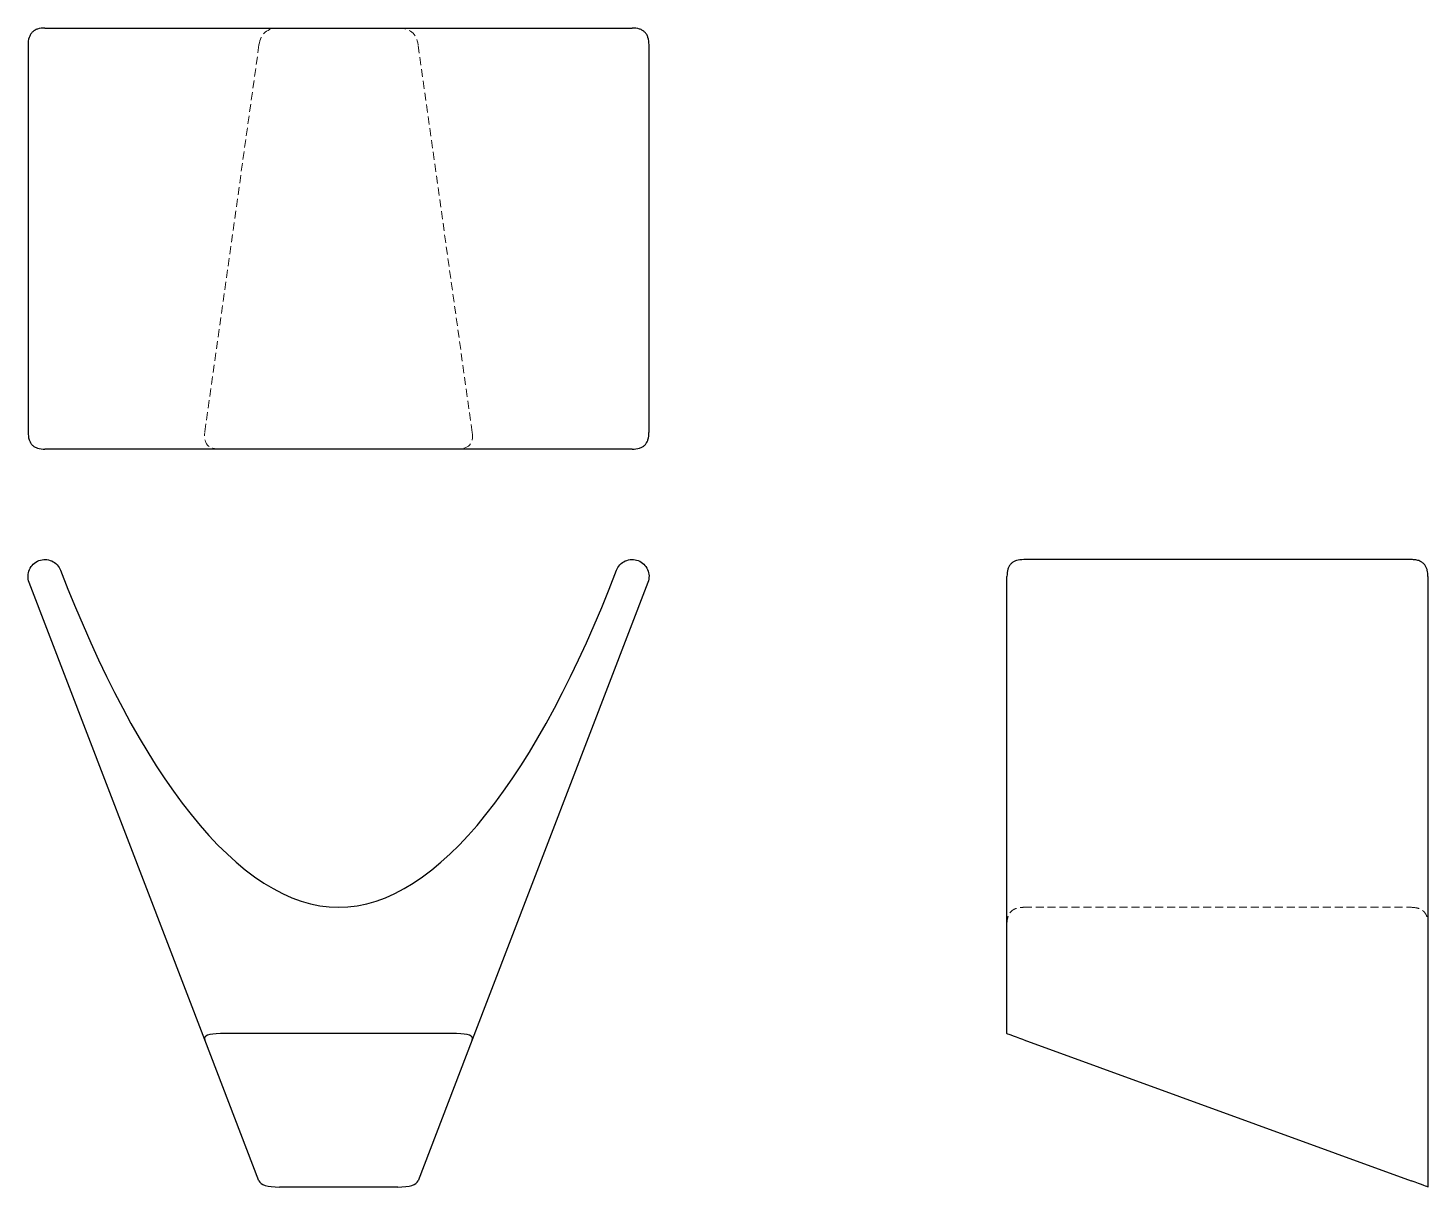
# Model space of a CAD drawing. Header units: millimetres. Extents: x 34 to 257, y 7 to 192.
import ezdxf

# ---------------------------------------------------------------- set-up
doc = ezdxf.new("R2010")
doc.units = ezdxf.units.MM
doc.linetypes.add('HIDDEN', pattern=[1.905, 1.27, -0.635])

msp = doc.modelspace()

# ---------------------------------------------------------------- linework, layer by layer
at = {"color": 7, "linetype": 'Continuous', "lineweight": 25}
for p, q in [((33.54, 188.85), (33.54, 127.14)), ((132.46, 127.14), (132.46, 188.85)), ((253.85, 106.9), (192.14, 106.9)), ((61.7, 30.42), (33.72, 103.25)), ((132.28, 103.25), (104.3, 30.42)), ((189.46, 31.4), (189.46, 104.21)), ((256.53, 104.21), (256.53, 6.98)), ((101.8, 31.4), (64.2, 31.4)), ((70.33, 7.96), (61.7, 30.42)), ((104.3, 30.42), (95.67, 7.96)), ((192.14, 30.42), (253.85, 7.96)), ((92.43, 6.98), (73.57, 6.98))]:
    msp.add_line(p, q, dxfattribs=at)
at = {"color": 7, "linetype": 'HIDDEN', "lineweight": 18}
for p, q in [((70.33, 188.85), (61.7, 127.14)), ((104.3, 127.14), (95.67, 188.85)), ((192.14, 51.52), (253.85, 51.52))]:
    msp.add_line(p, q, dxfattribs=at)
at = {"color": 7, "linetype": 'Continuous', "lineweight": 25}
for points, knots in [([(36.23, 191.53), (35.83, 191.51), (35.26, 191.48), (34.59, 191.17), (34.2, 190.87), (33.9, 190.48), (33.6, 189.82), (33.56, 189.25), (33.54, 188.85)], [0, 0, 0, 0, 0.273338, 0.390099, 0.500252, 0.61037, 0.727028, 1, 1, 1, 1]), ([(36.23, 191.53), (37.54, 191.53), (40.21, 191.53), (43.68, 191.53), (46.54, 191.53), (48.37, 191.53), (49.84, 191.53), (50.96, 191.53), (51.91, 191.53), (52.56, 191.53), (52.95, 191.53), (53.2, 191.53), (53.62, 191.53), (54.12, 191.53), (55.02, 191.53), (56.81, 191.53), (59.4, 191.53), (62, 191.53), (63.85, 191.53), (64.76, 191.53), (65.3, 191.53), (65.65, 191.53), (66.24, 191.53), (66.94, 191.53), (68.21, 191.53), (70, 191.53), (72.16, 191.53), (75.04, 191.53), (77.92, 191.53), (80.81, 191.53), (82.93, 191.53), (85.26, 191.53), (87.54, 191.53), (89.85, 191.53), (91.74, 191.53), (93.33, 191.53), (94.63, 191.53), (96.3, 191.53), (97.96, 191.53), (99.25, 191.53), (100.31, 191.53), (101.03, 191.53), (102.11, 191.53), (103.95, 191.53), (106.05, 191.53), (108.13, 191.53), (109.68, 191.53), (110.97, 191.53), (111.88, 191.53), (112.38, 191.53), (112.8, 191.53), (113.05, 191.53), (113.44, 191.53), (114.09, 191.53), (115.04, 191.53), (116.15, 191.53), (117.63, 191.53), (119.45, 191.53), (122.31, 191.53), (125.79, 191.53), (128.46, 191.53), (129.77, 191.53)], [0, 0, 0, 0, 0.0625, 0.125, 0.15625, 0.1875, 0.203125, 0.21875, 0.234375, 0.242188, 0.246094, 0.25, 0.253906, 0.257812, 0.265625, 0.28125, 0.3125, 0.34375, 0.359375, 0.367188, 0.371094, 0.375, 0.378906, 0.382812, 0.390625, 0.40625, 0.421875, 0.4375, 0.46875, 0.484375, 0.5, 0.515625, 0.53125, 0.546875, 0.5625, 0.570312, 0.578125, 0.59375, 0.609375, 0.617188, 0.625, 0.632812, 0.640625, 0.65625, 0.6875, 0.703125, 0.71875, 0.734375, 0.742188, 0.746094, 0.75, 0.753906, 0.757812, 0.765625, 0.78125, 0.796875, 0.8125, 0.84375, 0.875, 0.9375, 1, 1, 1, 1]), ([(132.46, 188.85), (132.44, 189.25), (132.4, 189.82), (132.1, 190.48), (131.8, 190.87), (131.41, 191.17), (130.74, 191.48), (130.17, 191.51), (129.77, 191.53)], [0, 0, 0, 0, 0.272972, 0.38963, 0.499748, 0.609901, 0.726662, 1, 1, 1, 1]), ([(33.55, 127.14), (33.57, 126.74), (33.6, 126.17), (33.9, 125.5), (34.2, 125.11), (34.59, 124.81), (35.26, 124.51), (35.83, 124.48), (36.23, 124.46)], [0, 0, 0, 0, 0.273296, 0.390034, 0.500169, 0.610279, 0.726946, 1, 1, 1, 1]), ([(129.77, 124.46), (130.17, 124.48), (130.74, 124.51), (131.41, 124.81), (131.8, 125.11), (132.1, 125.5), (132.4, 126.17), (132.43, 126.74), (132.45, 127.14)], [0, 0, 0, 0, 0.273054, 0.389721, 0.499831, 0.609966, 0.726704, 1, 1, 1, 1]), ([(129.77, 124.46), (128.46, 124.46), (125.79, 124.46), (122.32, 124.46), (119.46, 124.46), (117.63, 124.46), (116.16, 124.46), (115.04, 124.46), (114.09, 124.46), (113.44, 124.46), (113.05, 124.46), (112.8, 124.46), (112.38, 124.46), (111.88, 124.46), (110.98, 124.46), (109.19, 124.46), (106.6, 124.46), (104, 124.46), (102.15, 124.46), (101.24, 124.46), (100.7, 124.46), (100.35, 124.46), (99.76, 124.46), (99.06, 124.46), (97.79, 124.46), (96, 124.46), (93.84, 124.46), (90.96, 124.46), (88.08, 124.46), (85.19, 124.46), (83.07, 124.46), (80.74, 124.46), (78.46, 124.46), (76.15, 124.46), (74.26, 124.46), (72.67, 124.46), (71.37, 124.46), (69.7, 124.46), (68.04, 124.46), (66.75, 124.46), (65.69, 124.46), (64.97, 124.46), (63.89, 124.46), (62.05, 124.46), (59.95, 124.46), (57.87, 124.46), (56.32, 124.46), (55.03, 124.46), (54.12, 124.46), (53.62, 124.46), (53.2, 124.46), (52.95, 124.46), (52.56, 124.46), (51.91, 124.46), (50.96, 124.46), (49.85, 124.46), (48.37, 124.46), (46.55, 124.46), (43.69, 124.46), (40.21, 124.46), (37.54, 124.46), (36.23, 124.46)], [0, 0, 0, 0, 0.0625, 0.125, 0.15625, 0.1875, 0.203125, 0.21875, 0.234375, 0.242188, 0.246094, 0.25, 0.253906, 0.257812, 0.265625, 0.28125, 0.3125, 0.34375, 0.359375, 0.367188, 0.371094, 0.375, 0.378906, 0.382812, 0.390625, 0.40625, 0.421875, 0.4375, 0.46875, 0.484375, 0.5, 0.515625, 0.53125, 0.546875, 0.5625, 0.570312, 0.578125, 0.59375, 0.609375, 0.617188, 0.625, 0.632812, 0.640625, 0.65625, 0.6875, 0.703125, 0.71875, 0.734375, 0.742188, 0.746094, 0.75, 0.753906, 0.757812, 0.765625, 0.78125, 0.796875, 0.8125, 0.84375, 0.875, 0.9375, 1, 1, 1, 1]), ([(33.72, 103.25), (33.6, 103.58), (33.54, 103.93), (33.55, 104.63), (33.63, 104.98), (33.92, 105.63), (34.13, 105.92), (34.63, 106.4), (34.94, 106.59), (35.59, 106.84), (35.95, 106.9), (36.65, 106.89), (37, 106.81), (37.64, 106.52), (37.93, 106.32), (38.41, 105.81), (38.61, 105.5), (38.73, 105.18)], [0, 0, 0, 0, 0.125, 0.125, 0.25, 0.25, 0.375, 0.375, 0.5, 0.5, 0.625, 0.625, 0.75, 0.75, 0.875, 0.875, 1, 1, 1, 1]), ([(127.27, 105.18), (127.39, 105.5), (127.59, 105.81), (128.07, 106.32), (128.36, 106.52), (129, 106.81), (129.35, 106.89), (130.05, 106.9), (130.41, 106.84), (131.06, 106.59), (131.37, 106.4), (131.87, 105.92), (132.08, 105.63), (132.37, 104.98), (132.45, 104.63), (132.46, 103.93), (132.4, 103.58), (132.28, 103.25)], [0, 0, 0, 0, 0.125, 0.125, 0.25, 0.25, 0.375, 0.375, 0.5, 0.5, 0.625, 0.625, 0.75, 0.75, 0.875, 0.875, 1, 1, 1, 1]), ([(192.14, 106.89), (191.74, 106.87), (191.17, 106.84), (190.5, 106.54), (190.11, 106.24), (189.81, 105.85), (189.51, 105.18), (189.48, 104.61), (189.46, 104.21)], [0, 0, 0, 0, 0.273315, 0.390061, 0.5002, 0.61031, 0.72697, 1, 1, 1, 1]), ([(192.14, 106.89), (191.74, 106.87), (191.17, 106.84), (190.5, 106.54), (190.11, 106.24), (189.81, 105.85), (189.51, 105.18), (189.48, 104.61), (189.46, 104.21)], [0, 0, 0, 0, 0.273316, 0.390061, 0.5002, 0.61031, 0.72697, 1, 1, 1, 1]), ([(256.53, 104.21), (256.51, 104.54), (256.49, 105.03), (256.28, 105.65), (256.03, 106.06), (255.67, 106.42), (255.19, 106.69), (254.56, 106.87), (254.1, 106.88), (253.85, 106.89)], [0, 0, 0, 0, 0.226577, 0.336315, 0.445251, 0.557868, 0.681549, 0.825635, 1, 1, 1, 1])]:
    msp.add_open_spline(points, degree=3, knots=knots, dxfattribs=at)
at = {"color": 7, "linetype": 'HIDDEN', "lineweight": 18}
for points in [[(70.33, 188.85), (70.58, 190.64), (71.66, 191.53), (73.57, 191.53)], [(92.43, 191.53), (94.34, 191.53), (95.42, 190.64), (95.67, 188.85)], [(64.2, 124.46), (62.28, 124.46), (61.45, 125.35), (61.7, 127.14)], [(104.3, 127.14), (104.55, 125.35), (103.72, 124.46), (101.8, 124.46)]]:
    msp.add_open_spline(points, degree=3, dxfattribs=at)
at = {"color": 7, "linetype": 'Continuous', "lineweight": 25}
for points in [[(38.73, 105.18), (51.09, 73.01), (83, 30.02), (114.91, 73.01), (127.27, 105.18)], [(64.2, 31.4), (62.28, 31.4), (61.45, 31.07), (61.7, 30.42)], [(104.3, 30.42), (104.55, 31.07), (103.72, 31.4), (101.8, 31.4)], [(192.14, 30.42), (190.35, 31.07), (189.46, 31.4), (189.46, 31.4)], [(70.33, 7.96), (70.58, 7.31), (71.66, 6.98), (73.57, 6.98)], [(92.43, 6.98), (94.34, 6.98), (95.42, 7.31), (95.67, 7.96)], [(256.53, 6.98), (256.53, 6.98), (255.64, 7.31), (253.85, 7.96)]]:
    msp.add_open_spline(points, degree=3, dxfattribs=at)
at = {"color": 7, "linetype": 'HIDDEN', "lineweight": 18}
for points, knots in [([(189.46, 48.83), (189.48, 49.23), (189.51, 49.8), (189.81, 50.47), (190.11, 50.86), (190.5, 51.16), (191.17, 51.46), (191.74, 51.49), (192.14, 51.52)], [0, 0, 0, 0, 0.273177, 0.389879, 0.500001, 0.610123, 0.726825, 1, 1, 1, 1]), ([(253.85, 51.52), (254.25, 51.49), (254.82, 51.46), (255.48, 51.16), (255.87, 50.86), (256.17, 50.47), (256.48, 49.8), (256.51, 49.23), (256.53, 48.83)], [0, 0, 0, 0, 0.273175, 0.389877, 0.499999, 0.610121, 0.726823, 1, 1, 1, 1])]:
    msp.add_open_spline(points, degree=3, knots=knots, dxfattribs=at)

doc.saveas('drawing.dxf')
